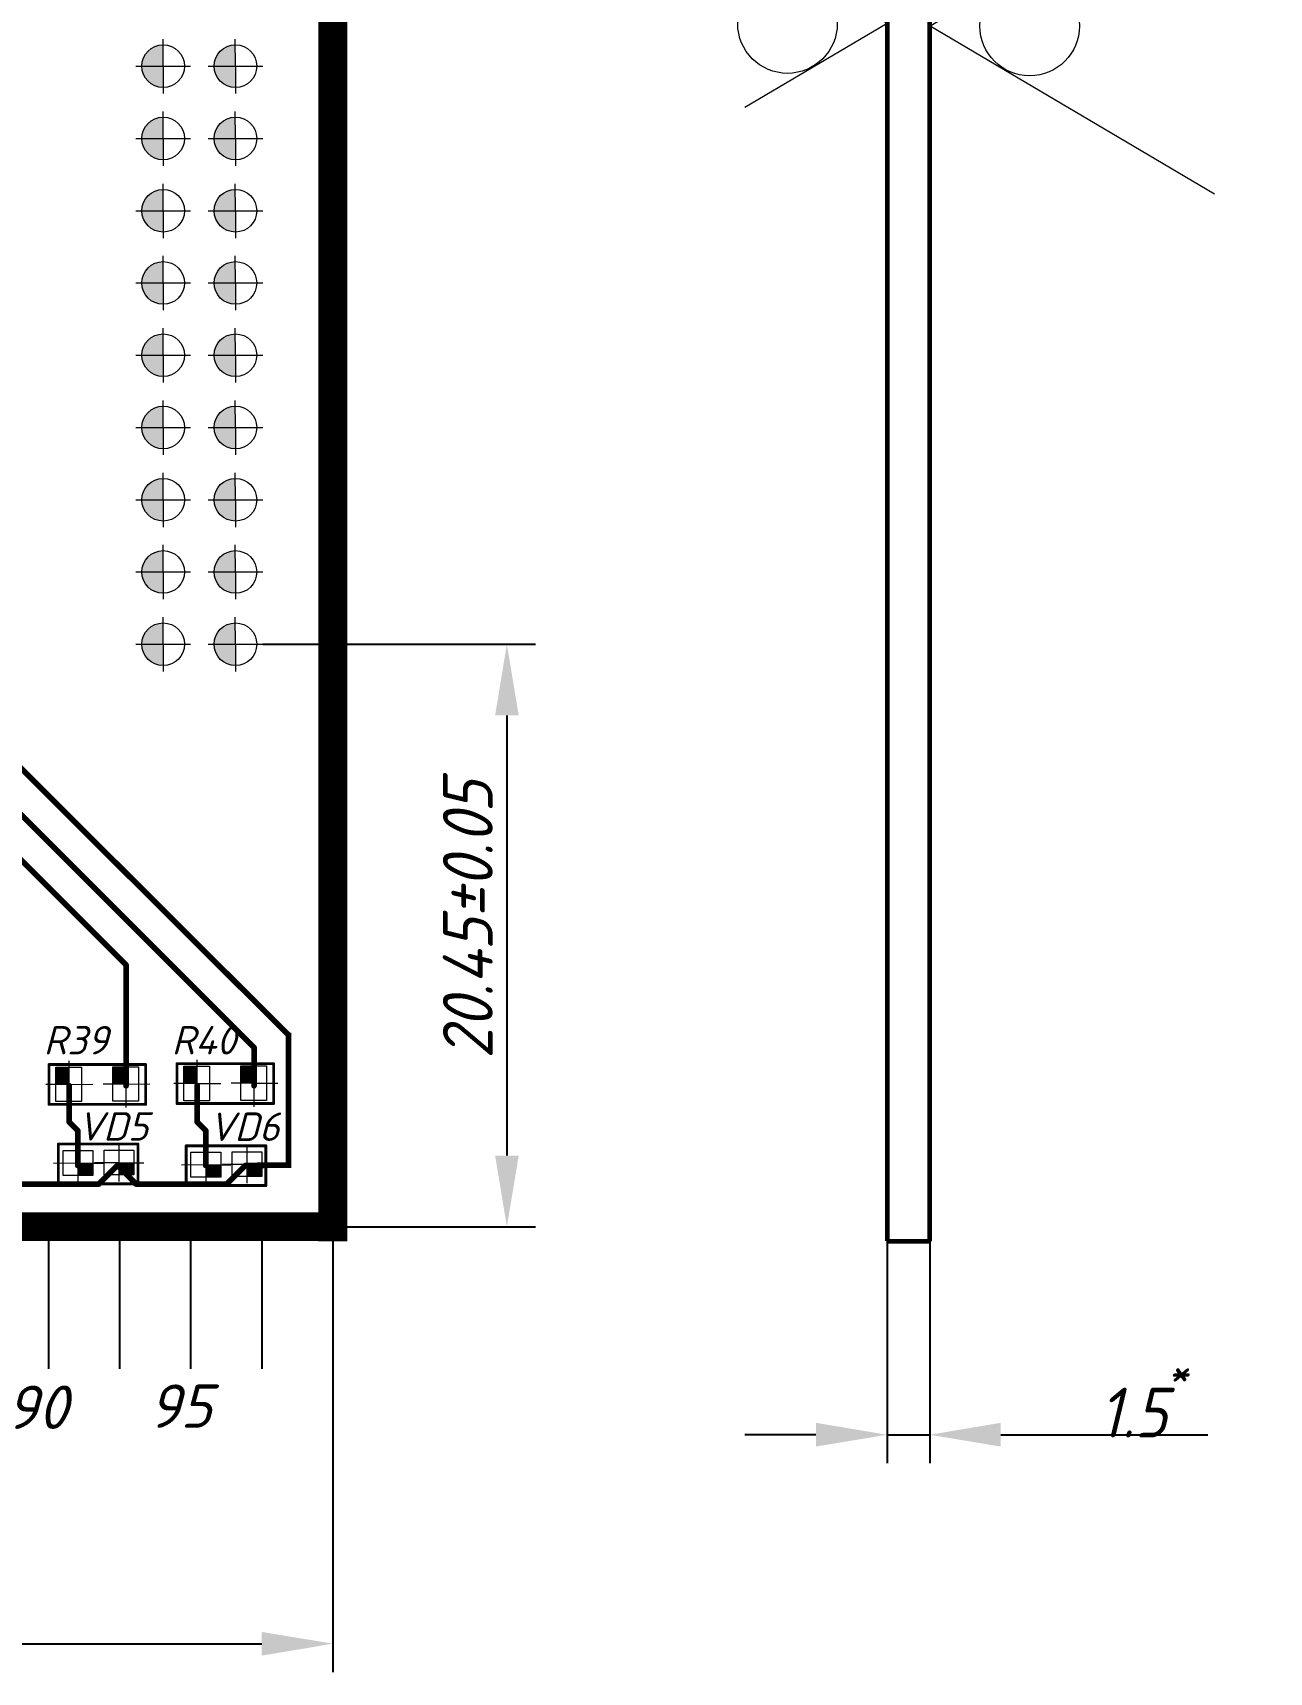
# Model space of a CAD drawing. Header units: millimetres. Extents: x 143 to 740, y 82 to 502.
# Drawn here: x 397.6 to 484.5, y 271.1 to 386.3 of the extents above; entities that cross this region are included whole.
import ezdxf

# ---------------------------------------------------------------- set-up
doc = ezdxf.new("R2010")
doc.units = ezdxf.units.MM
doc.header["$LTSCALE"] = 0.5
doc.layers.get('0').update_dxf_attribs({"lineweight": 60})
doc.layers.get('Defpoints').update_dxf_attribs({"color": 5})
doc.layers.add('Сетка', color=7, linetype='Continuous')
doc.styles.get("Standard").update_dxf_attribs({"font": 'isocpeui.ttf', "width": 0.9})
doc.dimstyles.new('Standart', dxfattribs={"dimtxt": 5, "dimasz": 5, "dimexe": 2, "dimexo": 0, "dimgap": 1, "dimtad": 1, "dimtoh": 1, "dimdec": 0, "dimtxsty": 'Standard', "dimcen": 2.5, "dimadec": 0, "dimazin": 0, "dimtfac": 1, "dimtdec": 0, "dimtmove": 0, "dimatfit": 3, "dimldrblk": 'DOTSMALL', "dimfxl": 1, "dimarcsym": 0})

# ---------------------------------------------------------------- blocks, each defined once
blk = doc.blocks.new('*D114')
at = {"color": 0, "lineweight": -2, "transparency": 16777216}
for p, q in [((457.67, 301.38), (457.67, 285.76)), ((460.67, 301.38), (460.67, 285.76)), ((452.67, 287.76), (447.67, 287.76)), ((457.67, 287.76), (460.67, 287.76)), ((465.67, 287.76), (480.23, 287.76))]:
    blk.add_line(p, q, dxfattribs=at)
at = {"color": 0, "lineweight": -3, "transparency": 16777216}
for points in [[(452.67, 288.6), (452.67, 286.93), (457.67, 287.76)], [(465.67, 288.6), (465.67, 286.93), (460.67, 287.76)]]:
    blk.add_solid(points, dxfattribs=at)
at = {"layer": 'Defpoints', "color": 0, "lineweight": -3, "transparency": 16777216}
for p in [(457.67, 301.38), (460.67, 301.38), (460.67, 287.76)]:
    blk.add_point(p, dxfattribs=at)
at = {"color": 0, "lineweight": -3, "transparency": 16777216, "insert": (476.43, 290.51), "char_height": 5, "width": 16.2315, "attachment_point": 5}
blk.add_mtext('{\\H0.7x;1.5\\H0.7x;\\S* ^ ;}', dxfattribs=at)
blk = doc.blocks.new('_DotSmall')
at = {"color": 0, "linetype": 'ByBlock', "const_width": 0.5}
blk.add_lwpolyline([(-0.0625, 0, 1), (0.0625, 0, 1)], format="xyb", close=True, dxfattribs=at)
blk = doc.blocks.new('*D115')
at = {"color": 0, "lineweight": -2, "transparency": 16777216}
for p, q in [((218.7, 302.39), (218.7, 271.07)), ((418.7, 302.39), (418.7, 271.07)), ((223.7, 273.07), (413.7, 273.07))]:
    blk.add_line(p, q, dxfattribs=at)
at = {"color": 0, "lineweight": -3, "transparency": 16777216}
for points in [[(223.7, 273.9), (223.7, 272.23), (218.7, 273.07)], [(413.7, 273.9), (413.7, 272.23), (418.7, 273.07)]]:
    blk.add_solid(points, dxfattribs=at)
at = {"layer": 'Defpoints', "color": 0, "lineweight": -3, "transparency": 16777216}
for p in [(218.7, 302.39), (418.7, 302.39), (418.7, 273.07)]:
    blk.add_point(p, dxfattribs=at)
at = {"color": 0, "lineweight": -3, "transparency": 16777216, "insert": (321.37, 275.82), "char_height": 5, "width": 7.7932, "attachment_point": 5}
blk.add_mtext('{\\H0.7x;100h12}', dxfattribs=at)
blk = doc.blocks.new('SW_SFSYMBOL_1')
at = {"color": 0, "linetype": 'Continuous', "lineweight": 0}
for q in [(5.8989, 6.4995), (-2.94945, 1.49975)]:
    blk.add_line((0, -3.5), q, dxfattribs=at)
blk.add_circle((0, 0), 1.75, dxfattribs=at)
blk = doc.blocks.new('*D128')
at = {"color": 0, "lineweight": -2, "transparency": 16777216}
for p, q in [((413.78, 343.34), (432.94, 343.34)), ((430.94, 338.34), (430.94, 307.39)), ((418.7, 302.39), (432.94, 302.39))]:
    blk.add_line(p, q, dxfattribs=at)
at = {"color": 0, "lineweight": 15, "transparency": 16777216}
for points in [[(430.11, 338.34), (431.77, 338.34), (430.94, 343.34)], [(430.11, 307.39), (431.77, 307.39), (430.94, 302.39)]]:
    blk.add_solid(points, dxfattribs=at)
at = {"layer": 'Defpoints', "color": 0, "lineweight": 15, "transparency": 16777216}
for p in [(413.78, 343.34), (418.7, 302.39), (430.94, 302.39)]:
    blk.add_point(p, dxfattribs=at)
at = {"color": 0, "lineweight": -3, "transparency": 16777216, "insert": (428.19, 323.99), "char_height": 5, "width": 17.7092, "attachment_point": 5, "rotation": 90}
blk.add_mtext('{\\H0.7x;20.45%%P0.05}', dxfattribs=at)
blk = doc.blocks.new('CH0805R_41')
at = {"lineweight": 0}
h = blk.add_hatch(color=256, dxfattribs=at)
h.dxf.hatch_style = 1
h.paths.add_polyline_path([(-0.991, 0.607), (-1.462, 0.607), (-1.462, 0.001), (-0.991, 0.003)])
h = blk.add_hatch(color=256, dxfattribs=at)
h.dxf.hatch_style = 1
h.paths.add_polyline_path([(1.017, 0.619), (0.546, 0.619), (0.546, 0.013), (1.017, 0.015)])
for p, q in [((-0.991, -0.826), (-0.991, 0.836)), ((1.017, -0.814), (1.017, 0.848)), ((-0.991, 0.003), (-1.808, -0.001)), ((-0.991, 0.003), (-0.163, 0.005)), ((1.017, 0.015), (0.2, 0.011)), ((1.017, 0.015), (1.845, 0.017))]:
    blk.add_line(p, q, dxfattribs=at)
at = {"const_width": 0.1}
for points in [[(-1.7, 0.7), (1.7, 0.7)], [(-1.7, -0.7), (-1.7, 0.7)], [(1.7, -0.7), (1.7, 0.7)], [(-1.7, -0.7), (1.7, -0.7)]]:
    blk.add_lwpolyline(points, dxfattribs=at)
at = {"const_width": 0.05}
for points in [[(-1.725, 0.7, 1), (-1.675, 0.7, 1)], [(-1.725, 0.7, 1), (-1.675, 0.7, 1)], [(1.675, 0.7, 1), (1.725, 0.7, 1)], [(1.675, 0.7, 1), (1.725, 0.7, 1)], [(-1.725, -0.7, 1), (-1.675, -0.7, 1)], [(-1.725, -0.7, 1), (-1.675, -0.7, 1)], [(1.675, -0.7, 1), (1.725, -0.7, 1)], [(1.675, -0.7, 1), (1.725, -0.7, 1)]]:
    blk.add_lwpolyline(points, format="xyb", close=True, dxfattribs=at)
at = {"lineweight": 0}
for points in [[(-1.462, -0.601), (-1.462, 0.607), (-0.556, 0.607), (-0.556, -0.601)], [(0.546, -0.589), (0.546, 0.619), (1.452, 0.619), (1.452, -0.589)]]:
    blk.add_lwpolyline(points, close=True, dxfattribs=at)
blk = doc.blocks.new('CH0603LB_84')
at = {"lineweight": 0}
h = blk.add_hatch(color=256, dxfattribs=at)
h.dxf.hatch_style = 1
h.paths.add_polyline_path([(-0.699, -0.4), (-0.184, -0.4), (-0.184, 0.028), (-0.699, 0.026)])
h = blk.add_hatch(color=256, dxfattribs=at)
h.dxf.hatch_style = 1
h.paths.add_polyline_path([(0.743, -0.382), (1.254, -0.382), (1.254, 0.044), (0.743, 0.042)])
for p, q in [((-0.699, -0.64), (-0.699, 0.728)), ((0.743, -0.621), (0.743, 0.74)), ((-0.699, 0.026), (-1.571, 0.02)), ((-0.699, 0.026), (0.174, 0.029)), ((0.743, 0.042), (-0.126, 0.036)), ((0.743, 0.042), (1.611, 0.045))]:
    blk.add_line(p, q, dxfattribs=at)
at = {"const_width": 0.1}
for points in [[(-1.4, -0.7), (-1.4, 0.7)], [(-1.4, 0.7), (1.4, 0.7)], [(1.4, -0.7), (1.4, 0.7)], [(-1.4, -0.7), (1.4, -0.7)]]:
    blk.add_lwpolyline(points, dxfattribs=at)
at = {"const_width": 0.05}
for points in [[(-1.425, 0.7, 1), (-1.375, 0.7, 1)], [(-1.425, 0.7, 1), (-1.375, 0.7, 1)], [(1.375, 0.7, 1), (1.425, 0.7, 1)], [(1.375, 0.7, 1), (1.425, 0.7, 1)], [(-1.425, -0.7, 1), (-1.375, -0.7, 1)], [(-1.425, -0.7, 1), (-1.375, -0.7, 1)], [(1.375, -0.7, 1), (1.425, -0.7, 1)], [(1.375, -0.7, 1), (1.425, -0.7, 1)]]:
    blk.add_lwpolyline(points, format="xyb", close=True, dxfattribs=at)
at = {"lineweight": 0}
for points in [[(-1.232, 0.472), (-0.184, 0.472), (-0.184, -0.4), (-1.232, -0.4)], [(0.212, 0.486), (1.254, 0.486), (1.254, -0.382), (0.212, -0.382)]]:
    blk.add_lwpolyline(points, close=True, dxfattribs=at)

msp = doc.modelspace()

# ---------------------------------------------------------------- hatches: boundary and pattern name
at = {"lineweight": 0}
h = msp.add_hatch(color=256, dxfattribs=at)
h.dxf.hatch_style = 1
h.paths.add_polyline_path([(406.77, 385.48, 0.414214), (405.27, 383.98), (406.77, 383.98)])
h.paths.add_polyline_path([(406.77, 383.98), (405.27, 383.98, 0.414214), (406.77, 382.48)])
h = msp.add_hatch(color=256, dxfattribs=at)
h.dxf.hatch_style = 1
h.paths.add_polyline_path([(411.85, 385.48, 0.414214), (410.35, 383.98), (411.85, 383.98)])
h.paths.add_polyline_path([(411.85, 383.98), (410.35, 383.98, 0.414214), (411.85, 382.48)])
h = msp.add_hatch(color=256, dxfattribs=at)
h.dxf.hatch_style = 1
h.paths.add_polyline_path([(406.77, 380.4, 0.414214), (405.27, 378.9), (406.77, 378.9)])
h.paths.add_polyline_path([(406.77, 378.9), (405.27, 378.9, 0.414214), (406.77, 377.4)])
h = msp.add_hatch(color=256, dxfattribs=at)
h.dxf.hatch_style = 1
h.paths.add_polyline_path([(411.85, 380.4, 0.414214), (410.35, 378.9), (411.85, 378.9)])
h.paths.add_polyline_path([(411.85, 378.9), (410.35, 378.9, 0.414214), (411.85, 377.4)])
h = msp.add_hatch(color=256, dxfattribs=at)
h.dxf.hatch_style = 1
h.paths.add_polyline_path([(406.77, 375.32, 0.414214), (405.27, 373.82), (406.77, 373.82)])
h.paths.add_polyline_path([(406.77, 373.82), (405.27, 373.82, 0.414214), (406.77, 372.32)])
h = msp.add_hatch(color=256, dxfattribs=at)
h.dxf.hatch_style = 1
h.paths.add_polyline_path([(411.85, 375.32, 0.414214), (410.35, 373.82), (411.85, 373.82)])
h.paths.add_polyline_path([(411.85, 373.82), (410.35, 373.82, 0.414214), (411.85, 372.32)])
h = msp.add_hatch(color=256, dxfattribs=at)
h.dxf.hatch_style = 1
h.paths.add_polyline_path([(406.77, 370.24, 0.414214), (405.27, 368.74), (406.77, 368.74)])
h.paths.add_polyline_path([(406.77, 368.74), (405.27, 368.74, 0.414214), (406.77, 367.24)])
h = msp.add_hatch(color=256, dxfattribs=at)
h.dxf.hatch_style = 1
h.paths.add_polyline_path([(411.85, 370.24, 0.414214), (410.35, 368.74), (411.85, 368.74)])
h.paths.add_polyline_path([(411.85, 368.74), (410.35, 368.74, 0.414214), (411.85, 367.24)])
h = msp.add_hatch(color=256, dxfattribs=at)
h.dxf.hatch_style = 1
h.paths.add_polyline_path([(406.77, 365.16, 0.414214), (405.27, 363.66), (406.77, 363.66)])
h.paths.add_polyline_path([(406.77, 363.66), (405.27, 363.66, 0.414214), (406.77, 362.16)])
h = msp.add_hatch(color=256, dxfattribs=at)
h.dxf.hatch_style = 1
h.paths.add_polyline_path([(411.85, 365.16, 0.414214), (410.35, 363.66), (411.85, 363.66)])
h.paths.add_polyline_path([(411.85, 363.66), (410.35, 363.66, 0.414214), (411.85, 362.16)])
h = msp.add_hatch(color=256, dxfattribs=at)
h.dxf.hatch_style = 1
h.paths.add_polyline_path([(406.77, 360.08, 0.414214), (405.27, 358.58), (406.77, 358.58)])
h.paths.add_polyline_path([(406.77, 358.58), (405.27, 358.58, 0.414214), (406.77, 357.08)])
h = msp.add_hatch(color=256, dxfattribs=at)
h.dxf.hatch_style = 1
h.paths.add_polyline_path([(411.85, 360.08, 0.414214), (410.35, 358.58), (411.85, 358.58)])
h.paths.add_polyline_path([(411.85, 358.58), (410.35, 358.58, 0.414214), (411.85, 357.08)])
h = msp.add_hatch(color=256, dxfattribs=at)
h.dxf.hatch_style = 1
h.paths.add_polyline_path([(406.77, 355, 0.414214), (405.27, 353.5), (406.77, 353.5)])
h.paths.add_polyline_path([(406.77, 353.5), (405.27, 353.5, 0.414214), (406.77, 352)])
h = msp.add_hatch(color=256, dxfattribs=at)
h.dxf.hatch_style = 1
h.paths.add_polyline_path([(411.85, 355, 0.414214), (410.35, 353.5), (411.85, 353.5)])
h.paths.add_polyline_path([(411.85, 353.5), (410.35, 353.5, 0.414214), (411.85, 352)])
h = msp.add_hatch(color=256, dxfattribs=at)
h.dxf.hatch_style = 1
h.paths.add_polyline_path([(406.77, 349.92, 0.414214), (405.27, 348.42), (406.77, 348.42)])
h.paths.add_polyline_path([(406.77, 348.42), (405.27, 348.42, 0.414214), (406.77, 346.92)])
h = msp.add_hatch(color=256, dxfattribs=at)
h.dxf.hatch_style = 1
h.paths.add_polyline_path([(411.85, 349.92, 0.414214), (410.35, 348.42), (411.85, 348.42)])
h.paths.add_polyline_path([(411.85, 348.42), (410.35, 348.42, 0.414214), (411.85, 346.92)])
h = msp.add_hatch(color=256, dxfattribs=at)
h.dxf.hatch_style = 1
h.paths.add_polyline_path([(406.77, 344.84, 0.414214), (405.27, 343.34), (406.77, 343.34)])
h.paths.add_polyline_path([(406.77, 343.34), (405.27, 343.34, 0.414214), (406.77, 341.84)])
h = msp.add_hatch(color=256, dxfattribs=at)
h.dxf.hatch_style = 1
h.paths.add_polyline_path([(411.85, 344.84, 0.414214), (410.35, 343.34), (411.85, 343.34)])
h.paths.add_polyline_path([(411.85, 343.34), (410.35, 343.34, 0.414214), (411.85, 341.84)])

# ---------------------------------------------------------------- linework, layer by layer
for p, q in [((457.69, 462.39), (457.69, 301.39)), ((460.69, 301.37), (460.69, 462.39)), ((457.69, 301.37), (460.69, 301.37))]:
    msp.add_line(p, q)
for p, q in [((406.77, 383.98), (406.76, 385.88)), ((411.85, 383.98), (411.84, 385.88)), ((404.85, 383.98), (408.7, 383.98)), ((406.77, 383.98), (406.78, 382.06)), ((409.93, 383.98), (413.78, 383.98)), ((411.85, 383.98), (411.86, 382.06)), ((406.77, 378.9), (406.76, 380.8)), ((411.85, 378.9), (411.84, 380.8)), ((404.85, 378.9), (408.7, 378.9)), ((406.77, 378.9), (406.78, 376.98)), ((409.93, 378.9), (413.78, 378.9)), ((411.85, 378.9), (411.86, 376.98)), ((406.77, 373.82), (406.76, 375.72)), ((411.85, 373.82), (411.84, 375.72)), ((404.85, 373.82), (408.7, 373.82)), ((406.77, 373.82), (406.78, 371.9)), ((409.93, 373.82), (413.78, 373.82)), ((411.85, 373.82), (411.86, 371.9)), ((406.77, 368.74), (406.76, 370.64)), ((411.85, 368.74), (411.84, 370.64)), ((404.85, 368.74), (408.7, 368.74)), ((406.77, 368.74), (406.78, 366.82)), ((409.93, 368.74), (413.78, 368.74)), ((411.85, 368.74), (411.86, 366.82)), ((406.77, 363.66), (406.76, 365.56)), ((411.85, 363.66), (411.84, 365.56)), ((404.85, 363.66), (408.7, 363.66)), ((406.77, 363.66), (406.78, 361.74)), ((409.93, 363.66), (413.78, 363.66)), ((411.85, 363.66), (411.86, 361.74)), ((406.77, 358.58), (406.76, 360.48)), ((411.85, 358.58), (411.84, 360.48)), ((404.85, 358.58), (408.7, 358.58)), ((406.77, 358.58), (406.78, 356.66)), ((409.93, 358.58), (413.78, 358.58)), ((411.85, 358.58), (411.86, 356.66)), ((406.77, 353.5), (406.76, 355.4)), ((411.85, 353.5), (411.84, 355.4)), ((404.85, 353.5), (408.7, 353.5)), ((406.77, 353.5), (406.78, 351.58)), ((409.93, 353.5), (413.78, 353.5)), ((411.85, 353.5), (411.86, 351.58)), ((406.77, 348.42), (406.76, 350.32)), ((411.85, 348.42), (411.84, 350.32)), ((404.85, 348.42), (408.7, 348.42)), ((406.77, 348.42), (406.78, 346.5)), ((409.93, 348.42), (413.78, 348.42)), ((411.85, 348.42), (411.86, 346.5)), ((406.77, 343.34), (406.76, 345.24)), ((411.85, 343.34), (411.84, 345.24)), ((404.85, 343.34), (408.7, 343.34)), ((406.77, 343.34), (406.78, 341.42)), ((409.93, 343.34), (413.78, 343.34)), ((411.85, 343.34), (411.86, 341.42))]:
    msp.add_line(p, q, dxfattribs=at)
at = {"lineweight": 5, "const_width": 2.03}
msp.add_lwpolyline([(418.7, 301.37), (418.7, 463.37)], dxfattribs=at)
for points, const_width in [([(379.67, 348.48), (413.16, 314.99)], 0.4), ([(378.81, 346.13), (404.16, 320.79)], 0.4), ([(389.96, 341.41), (415.66, 315.79)], 0.4), ([(404.16, 312.3), (404.16, 320.79)], 0.4), ([(415.59, 306.51), (415.59, 316.02)], 0.4), ([(413.16, 312.3), (413.16, 314.99)], 0.4), ([(400.16, 309.75), (400.16, 312.3)], 0.4), ([(409.16, 309.75), (409.16, 312.3)], 0.4), ([(400.16, 309.75), (400.76, 309.15)], 0.4), ([(400.76, 306.7), (400.76, 309.15)], 0.4), ([(409.16, 309.75), (409.76, 309.15)], 0.4), ([(409.76, 306.7), (409.76, 309.15)], 0.4), ([(402.25, 305.39), (403.56, 306.7)], 0.4), ([(403.56, 306.7), (404.86, 305.39)], 0.4), ([(411.25, 305.39), (412.56, 306.7)], 0.4), ([(412.56, 306.7), (415.7, 306.71)], 0.4), ([(395.66, 305.39), (402.25, 305.39)], 0.4), ([(404.86, 305.39), (411.25, 305.39)], 0.4), ([(218.7, 302.39), (418.7, 302.39)], 2.03)]:
    msp.add_lwpolyline(points, dxfattribs=dict(const_width=const_width))
at = {"const_width": 0.2}
for points in [[(404.06, 320.79, 1), (404.26, 320.79, 1)], [(404.06, 320.79, 1), (404.26, 320.79, 1)], [(413.06, 314.99, 1), (413.26, 314.99, 1)], [(413.06, 314.99, 1), (413.26, 314.99, 1)], [(400.06, 312.3, 1), (400.26, 312.3, 1)], [(404.06, 312.3, 1), (404.26, 312.3, 1)], [(409.06, 312.3, 1), (409.26, 312.3, 1)], [(413.06, 312.3, 1), (413.26, 312.3, 1)], [(400.06, 309.75, 1), (400.26, 309.75, 1)], [(400.06, 309.75, 1), (400.26, 309.75, 1)], [(400.66, 309.15, 1), (400.86, 309.15, 1)], [(400.66, 309.15, 1), (400.86, 309.15, 1)], [(409.06, 309.75, 1), (409.26, 309.75, 1)], [(409.06, 309.75, 1), (409.26, 309.75, 1)], [(409.66, 309.15, 1), (409.86, 309.15, 1)], [(409.66, 309.15, 1), (409.86, 309.15, 1)], [(400.66, 306.7, 1), (400.86, 306.7, 1)], [(403.46, 306.7, 1), (403.66, 306.7, 1)], [(403.46, 306.7, 1), (403.66, 306.7, 1)], [(409.66, 306.7, 1), (409.86, 306.7, 1)], [(412.46, 306.7, 1), (412.66, 306.7, 1)], [(412.46, 306.7, 1), (412.66, 306.7, 1)], [(402.15, 305.39, 1), (402.35, 305.39, 1)], [(402.15, 305.39, 1), (402.35, 305.39, 1)], [(404.76, 305.39, 1), (404.96, 305.39, 1)], [(404.76, 305.39, 1), (404.96, 305.39, 1)], [(411.15, 305.39, 1), (411.35, 305.39, 1)], [(411.15, 305.39, 1), (411.35, 305.39, 1)]]:
    msp.add_lwpolyline(points, format="xyb", close=True, dxfattribs=at)
at = {"lineweight": 0}
for centre in [(406.77, 383.98), (411.85, 383.98), (406.77, 378.9), (411.85, 378.9), (406.77, 373.82), (411.85, 373.82), (406.77, 368.74), (411.85, 368.74), (406.77, 363.66), (411.85, 363.66), (406.77, 358.58), (411.85, 358.58), (406.77, 353.5), (411.85, 353.5), (406.77, 348.42), (411.85, 348.42), (406.77, 343.34), (411.85, 343.34)]:
    msp.add_circle(centre, 1.5, dxfattribs=at)
at = {"layer": 'Сетка'}
for p, q in [((398.7, 302.39), (398.7, 292.39)), ((403.7, 302.39), (403.7, 292.39)), ((408.7, 302.39), (408.7, 292.39)), ((413.7, 302.39), (413.7, 292.39))]:
    msp.add_line(p, q, dxfattribs=at)

# ---------------------------------------------------------------- block references
at = {"color": 7, "linetype": 'Continuous', "lineweight": 15, "xscale": 2, "yscale": 2, "zscale": 2}
for p, rotation in [((450.67, 386.98), 90), ((467.7, 386.81), 270)]:
    msp.add_blockref('SW_SFSYMBOL_1', p, dxfattribs=dict(at, rotation=rotation))
at = {"xscale": 2, "yscale": 2, "zscale": 2}
for name, p in [('CH0805R_41', (402.14, 312.39)), ('CH0805R_41', (411.14, 312.45)), ('CH0603LB_84', (402.2, 306.8)), ('CH0603LB_84', (411.19, 306.68))]:
    msp.add_blockref(name, p, dxfattribs=at)

# ---------------------------------------------------------------- texts
for s, height, p in [('R39', 2, (398.36, 314.5)), ('R40', 2, (407.36, 314.5)), ('VD5', 2, (400.75, 308.44)), ('VD6', 2, (409.98, 308.42)), ('90', 3.048, (395.72, 288.17)), ('95', 3.048, (405.73, 288.25))]:
    msp.add_text(s, height=height).set_placement(p)

# ---------------------------------------------------------------- dimensions: what is measured, and where the dimension line sits
at = {"lineweight": -3}
for base, p1, p2, angle, text, picture, middle in [((430.94, 302.39), (413.78, 343.34), (418.7, 302.39), 90, '{\\H0.7x;20.45%%P0.05}', '*D128', (430.94, 323.99)), ((460.67, 287.76), (457.67, 301.38), (460.67, 301.38), 180, '{\\H0.7x;1.5\\H0.7x;\\S* ^ ;}', '*D114', (476.43, 287.76))]:
    dim = msp.add_linear_dim(base=base, p1=p1, p2=p2, angle=angle, text=text, dimstyle='Standart', dxfattribs=at)
    dim.commit()
    dim.dimension.update_dxf_attribs({"geometry": picture, "text_midpoint": middle, "dimtype": 160})
dim = msp.add_linear_dim(base=(418.7, 273.07), p1=(218.7, 302.39), p2=(418.7, 302.39), text='{\\H0.7x;100h12}', dimstyle='Standart', dxfattribs=at)
dim.commit()
dim.dimension.update_dxf_attribs({"geometry": '*D115', "text_midpoint": (321.37, 273.07), "dimtype": 160})

doc.saveas('drawing.dxf')
